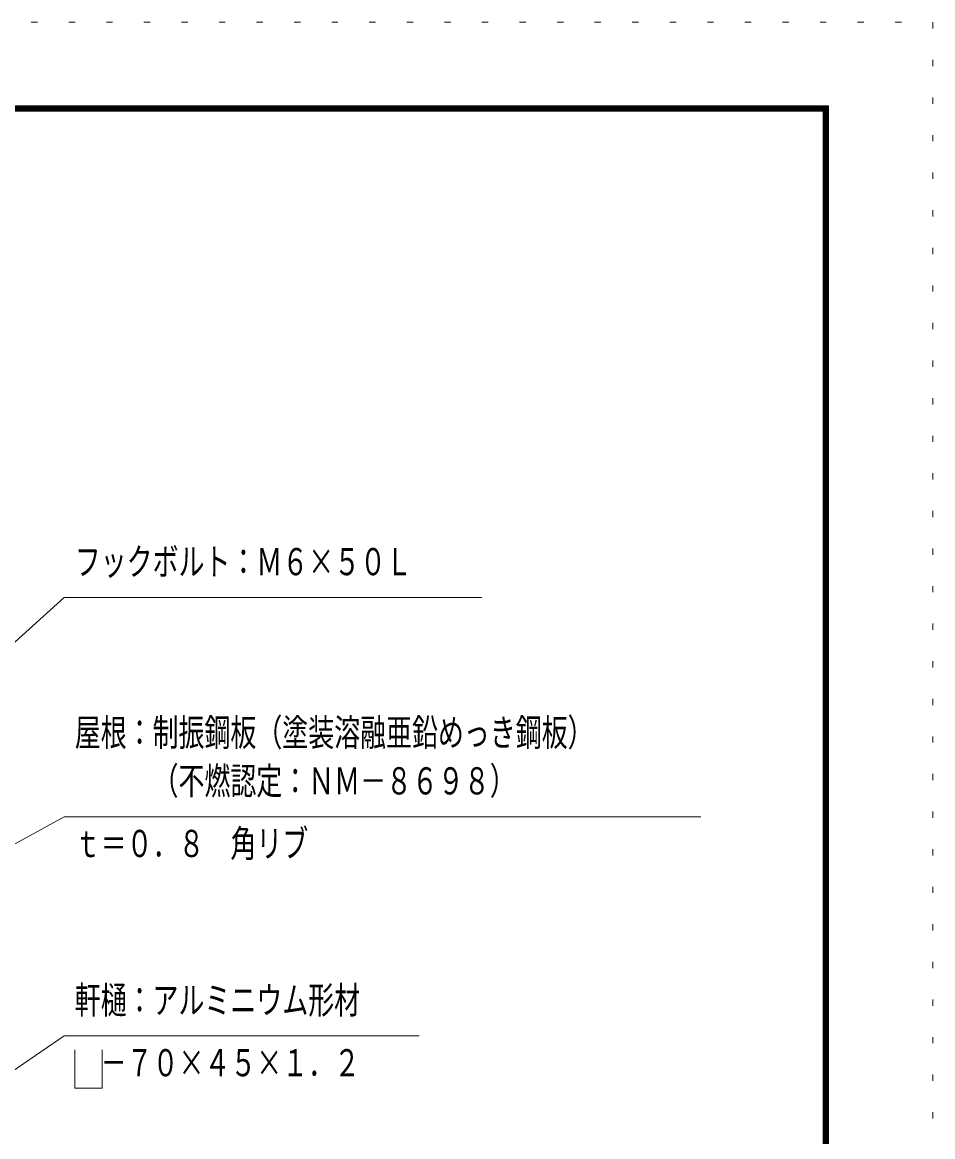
# Model space of a CAD drawing. Units: millimetres, scale not verified. Extents: x -25848 to 25858, y -10500 to 10500.
# Drawn here: x 21495 to 25858, y 5162 to 10500 of the extents above; entities that cross this region are included whole.
import ezdxf
from ezdxf.enums import TextEntityAlignment as Align

# ---------------------------------------------------------------- set-up
doc = ezdxf.new("R2010")
doc.units = ezdxf.units.MM
doc.header["$LTSCALE"] = 60
doc.linetypes.add('USER4', pattern=[3, 0.5, -2.5])
for name, color, linetype, lineweight in [('0-A_2-52DIM', 3, 'Continuous', 18), ('0-C_F-F1PAPER', 5, 'Continuous', 18), ('0-D_F-E_J_ADD', 5, 'USER4', 18)]:
    doc.layers.add(name, color=color, linetype=linetype, lineweight=lineweight)
doc.styles.add('ＭＳ ゴシック', font='')
doc.styles.get('ＭＳ ゴシック').set_extended_font_data('MS Gothic')

msp = doc.modelspace()

# ---------------------------------------------------------------- linework, layer by layer
at = {"layer": '0-A_2-52DIM'}
for points in [[(23696.64, 7744.93), (21696.64, 7744.93), (19985.58, 6199.55)], [(20440.35, 6006.15), (21696.64, 6694.93), (24746.64, 6694.93)], [(21032.71, 5192.54), (21696.64, 5644.93), (23396.65, 5644.93)], [(21878.29, 5578.88), (21878.29, 5394.93), (21746.65, 5394.93), (21746.65, 5578.88)]]:
    msp.add_lwpolyline(points, dxfattribs=at)
at = {"layer": '0-C_F-F1PAPER'}
for points in [[(25358.06, -10000), (25358.06, 10100), (-3341.94, 10100), (-3341.94, -10000)], [(25355.55, -9997.5), (25355.55, 10097.5), (-3339.44, 10097.5), (-3339.44, -9997.5)], [(25353.06, -9995), (-3336.94, -9995), (-3336.94, 10095), (25353.06, 10095)], [(25350.56, -9992.5), (25350.56, 10092.5), (-3334.44, 10092.5), (-3334.44, -9992.5)], [(25348.06, -9990), (-3331.94, -9990), (-3331.94, 10090), (25348.06, 10090)], [(25345.56, -9987.5), (25345.56, 10087.5), (-3329.44, 10087.5), (-3329.44, -9987.5)], [(25343.05, -9985), (-3326.94, -9985), (-3326.94, 10085), (25343.05, 10085)], [(25340.56, -9982.5), (25340.56, 10082.5), (-3324.44, 10082.5), (-3324.44, -9982.5)], [(25338.06, -9980), (25338.06, 10080), (-3321.94, 10080), (-3321.94, -9980)], [(25335.56, -9977.5), (25335.56, 10077.5), (-3319.44, 10077.5), (-3319.44, -9977.5)], [(25333.06, -9975), (-3316.94, -9975), (-3316.94, 10075), (25333.06, 10075)]]:
    msp.add_lwpolyline(points, close=True, dxfattribs=at)
at = {"layer": '0-D_F-E_J_ADD'}
msp.add_lwpolyline([(25858.06, -10500), (-3841.94, -10500), (-3841.94, 10500), (25858.06, 10500)], close=True, dxfattribs=at)

# ---------------------------------------------------------------- texts
at = {"layer": '0-A_2-52DIM', "color": 7, "style": 'ＭＳ ゴシック', "width": 0.7}
for s, p in [('フックボルト：Ｍ６×５０Ｌ', (21746.65, 7812.7)), ('屋根：制振鋼板（塗装溶融亜鉛めっき鋼板）', (21746.64, 6994.61)), ('\u3000\u3000\u3000（不燃認定：ＮＭ－８６９８）', (21746.64, 6762.7)), ('ｔ＝０．８\u3000角リブ', (21746.64, 6462.69)), ('軒樋：アルミニウム形材', (21746.65, 5712.7)), ('\u3000－７０×４５×１．２', (21746.65, 5412.7))]:
    msp.add_text(s, height=130.2, dxfattribs=at).set_placement(p, align=Align.BOTTOM_LEFT)

doc.saveas('drawing.dxf')
